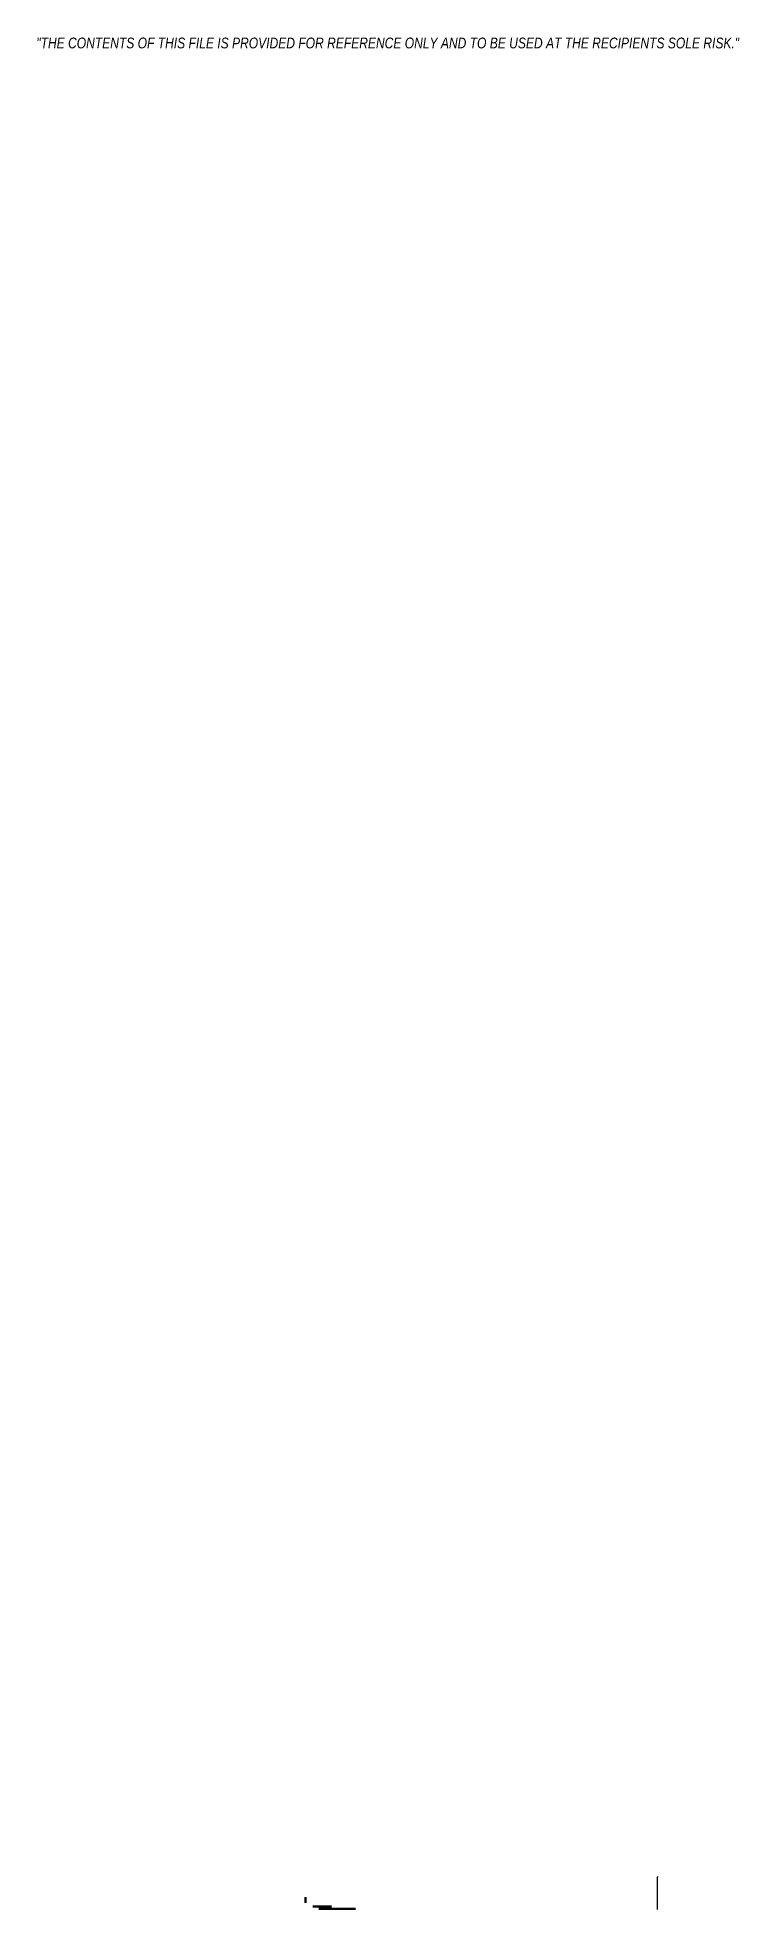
# Model space of a CAD drawing. Header units: feet. Extents: x 6430225 to 6443249, y 1883995 to 1918726.
import ezdxf

# ---------------------------------------------------------------- set-up
doc = ezdxf.new("R2010")
doc.units = ezdxf.units.FT
doc.header["$MEASUREMENT"] = 0
doc.linetypes.add('CENTER2', pattern=[1.125, 0.75, -0.125, 0.125, -0.125])
doc.linetypes.add('DASHED2', pattern=[0.375, 0.25, -0.125])
for name, color, linetype, lineweight in [('$_Disclaimer Note', 1, 'Continuous', 25), ('R-Row-Ease', 5, 'DASHED2', 50), ('R-Row-Scl', 1, 'CENTER2', 25)]:
    doc.layers.add(name, color=color, linetype=linetype, lineweight=lineweight)
doc.styles.add('NCS1-Anno', font='arial.ttf', dxfattribs={"width": 0.8, "height": 0.09375})

msp = doc.modelspace()

# ---------------------------------------------------------------- linework, layer by layer
at = {"layer": 'R-Row-Ease'}
for p, q in [((6435196, 1884223), (6435196, 1884111)), ((6435334, 1884049), (6435684, 1884049)), ((6435445, 1884009), (6436130, 1884007))]:
    msp.add_line(p, q, dxfattribs=at)
at = {"layer": 'R-Row-Scl'}
msp.add_line((6441728, 1883995), (6441730, 1884605), dxfattribs=at)

# ---------------------------------------------------------------- texts
at = {"layer": '$_Disclaimer Note', "insert": (6430204, 1918723), "char_height": 200, "width": 13304.82, "attachment_point": 1, "style": 'NCS1-Anno'}
msp.add_mtext('{\\fArial|b0|i1|c0|p34;"THE CONTENTS OF THIS FILE IS PROVIDED FOR REFERENCE ONLY AND TO BE USED AT THE RECIPIENTS SOLE RISK."}', dxfattribs=at)

doc.saveas('drawing.dxf')
